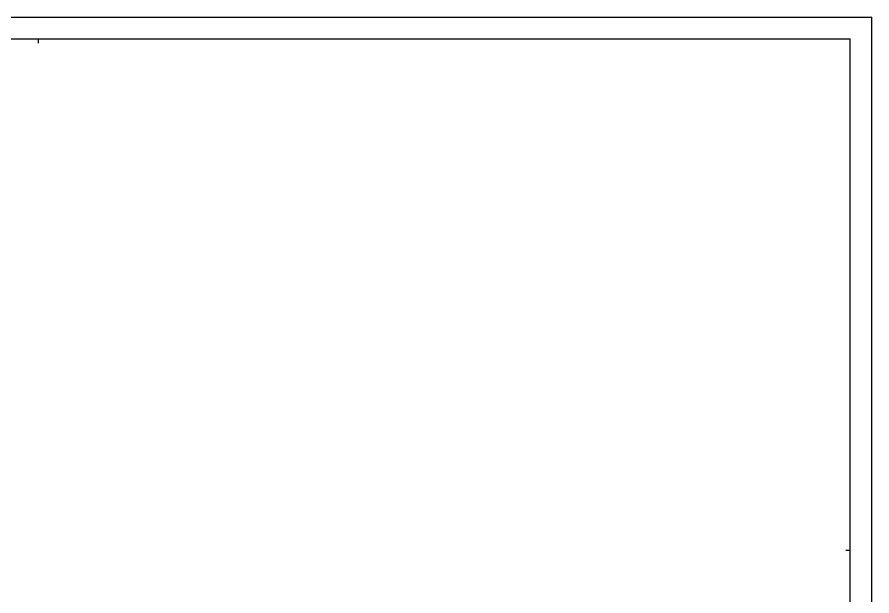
# Model space of a CAD drawing. Header units: millimetres. Extents: x 0 to 594, y 0 to 420.
# Drawn here: x 397.1 to 594, y 286.5 to 420 of the extents above; entities that cross this region are included whole.
import ezdxf

# ---------------------------------------------------------------- set-up
doc = ezdxf.new("R2010")
doc.units = ezdxf.units.MM
doc.header["$LTSCALE"] = 32.67
doc.layers.get('0').update_dxf_attribs({"linetype": 'CONTINUOUS'})

msp = doc.modelspace()

# ---------------------------------------------------------------- linework, layer by layer
at = {"color": 2, "linetype": 'CONTINUOUS'}
for p in [(0, 420), (594, 0)]:
    msp.add_line(p, (594, 420), dxfattribs=at)
at = {"color": 7, "linetype": 'CONTINUOUS'}
for p, q in [((20, 415), (589, 415)), ((402, 414), (402, 415)), ((589, 5), (589, 415)), ((589, 297), (588, 297))]:
    msp.add_line(p, q, dxfattribs=at)

doc.saveas('drawing.dxf')
